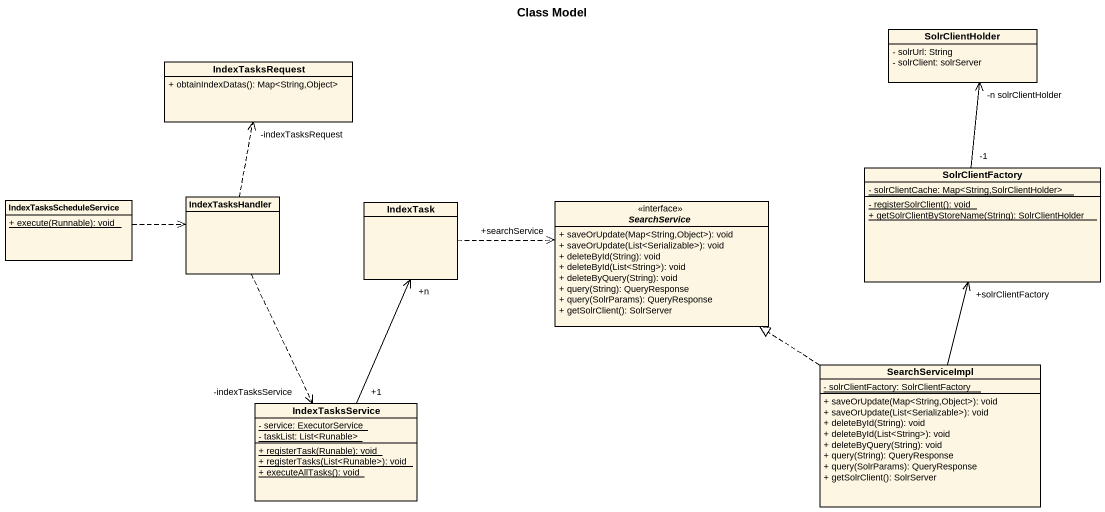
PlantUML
@startuml
title Class Model
hide circle
hide empty members
skinparam classAttributeIconSize 0
class SolrClientHolder {
  - solrUrl: String
  - solrClient: solrServer
}
class IndexTasksRequest {
  + obtainIndexDatas(): Map<String,Object>
}
class IndexTasksScheduleService {
  {static} + execute(Runnable): void
}
class IndexTasksHandler
class IndexTask
interface SearchService <<interface>> {
  + saveOrUpdate(Map<String,Object>): void
  + saveOrUpdate(List<Serializable>): void
  + deleteById(String): void
  + deleteById(List<String>): void
  + deleteByQuery(String): void
  + query(String): QueryResponse
  + query(SolrParams): QueryResponse
  + getSolrClient(): SolrServer
}
class SolrClientFactory {
  {static} - solrClientCache: Map<String,SolrClientHolder>
  {static} - registerSolrClient(): void
  {static} + getSolrClientByStoreName(String): SolrClientHolder
}
class SearchServiceImpl {
  {static} - solrClientFactory: SolrClientFactory
  + saveOrUpdate(Map<String,Object>): void
  + saveOrUpdate(List<Serializable>): void
  + deleteById(String): void
  + deleteById(List<String>): void
  + deleteByQuery(String): void
  + query(String): QueryResponse
  + query(SolrParams): QueryResponse
  + getSolrClient(): SolrServer
}
class IndexTasksService {
  {static} - service: ExecutorService
  {static} - taskList: List<Runable>
  {static} + registerTask(Runable): void
  {static} + registerTasks(List<Runable>): void
  {static} + executeAllTasks(): void
}
IndexTasksScheduleService .right.> IndexTasksHandler
IndexTasksHandler .up.> "-indexTasksRequest" IndexTasksRequest
IndexTasksHandler ..> "-indexTasksService" IndexTasksService
IndexTask .right.> "+searchService" SearchService
SolrClientFactory "-1" -up-> "-n solrClientHolder" SolrClientHolder
SearchServiceImpl .up.|> SearchService
SearchServiceImpl -up-> "+solrClientFactory" SolrClientFactory
IndexTasksService "+1" -up-> "+n" IndexTask
@enduml
